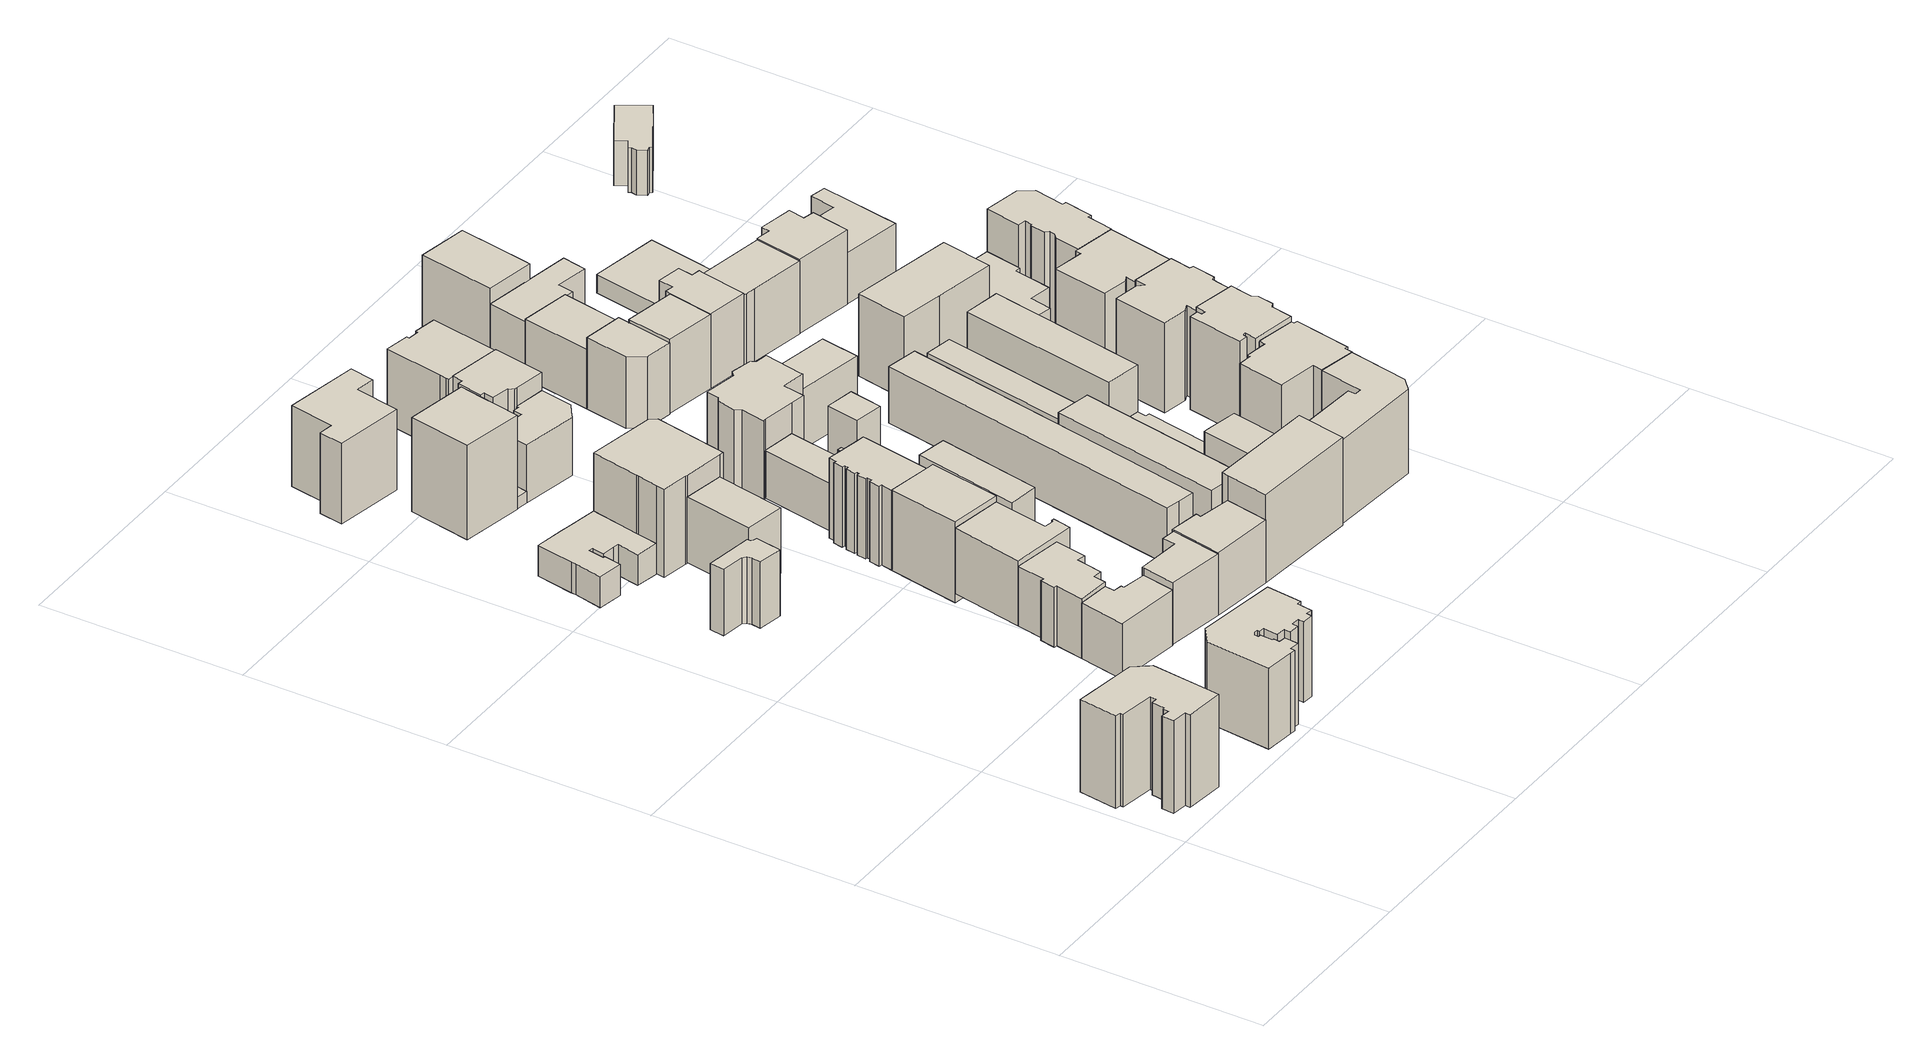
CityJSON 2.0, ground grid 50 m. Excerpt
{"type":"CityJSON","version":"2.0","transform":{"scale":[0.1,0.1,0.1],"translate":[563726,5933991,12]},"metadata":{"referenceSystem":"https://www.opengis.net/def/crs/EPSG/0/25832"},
"CityObjects":{
"building1":{"type":"Building","attributes":{"Gemeindeschluessel":"02100111","Geometrietyp2DReferenz":"3000","BezugspunktDach":"2000","function":"31001_1120","measuredHeight":24.07,"storeysAboveGround":6},"address":[{"country":"Germany","locality":"Hamburg","thoroughfareNumber":"23","thoroughfareName":"Hein-Hoyer-Straße","postcode":"20359"}],"geometry":[{"type":"Solid","lod":"1","boundaries":[[[[0,1,2,3,4,5,6,7,8,9,10,11,12,13,14,15,16]],[[17,18,19,20,21,22,23,24,25,26,27,28,29,30,31,32,33]],[[15,17,33,16]],[[14,18,17,15]],[[13,19,18,14]],[[12,20,19,13]],[[11,21,20,12]],[[10,22,21,11]],[[9,23,22,10]],[[8,24,23,9]],[[7,25,24,8]],[[6,26,25,7]],[[5,27,26,6]],[[4,28,27,5]],[[3,29,28,4]],[[2,30,29,3]],[[1,31,30,2]],[[0,32,31,1]],[[16,33,32,0]]]]}]},
"building2":{"type":"Building","attributes":{"Gemeindeschluessel":"02100111","Geometrietyp2DReferenz":"3000","BezugspunktDach":"2000","function":"31001_1120","measuredHeight":22.08,"storeysAboveGround":6},"address":[{"country":"Germany","locality":"Hamburg","thoroughfareNumber":"86","thoroughfareName":"Simon-von-Utrecht-Straße","postcode":"20359"}],"geometry":[{"type":"Solid","lod":"1","boundaries":[[[[34,35,36,37,38,39,40,41,42,43,44,45,46,47,48,49,50,51,52,53,54,55,56,57,58,59,60,61,62,63,64]],[[65,66,67,68,69,70,71,72,73,74,75,76,77,78,79,80,81,82,83,84,85,86,87,88,89,90,91,92,93,94,95]],[[63,65,95,64]],[[62,66,65,63]],[[61,67,66,62]],[[60,68,67,61]],[[59,69,68,60]],[[58,70,69,59]],[[57,71,70,58]],[[56,72,71,57]],[[55,73,72,56]],[[54,74,73,55]],[[53,75,74,54]],[[52,76,75,53]],[[51,77,76,52]],[[50,78,77,51]],[[49,79,78,50]],[[48,80,79,49]],[[47,81,80,48]],[[46,82,81,47]],[[45,83,82,46]],[[44,84,83,45]],[[43,85,84,44]],[[42,86,85,43]],[[41,87,86,42]],[[40,88,87,41]],[[39,89,88,40]],[[38,90,89,39]],[[37,91,90,38]],[[36,92,91,37]],[[35,93,92,36]],[[34,94,93,35]],[[64,95,94,34]]]]}]},
"building3":{"type":"Building","attributes":{"Gemeindeschluessel":"02100111","Geometrietyp2DReferenz":"3000","BezugspunktDach":"2000","function":"31001_3065","measuredHeight":16.61},"address":[{"country":"Germany","locality":"Hamburg","thoroughfareName":"Betty-Heine-Stieg","postcode":"20359"}],"geometry":[{"type":"Solid","lod":"1","boundaries":[[[[96,97,98,99,100,101,102,103,104,105,106]],[[107,108,109,110,111,112,113,114,115,116,117]],[[105,107,117,106]],[[104,108,107,105]],[[103,109,108,104]],[[102,110,109,103]],[[101,111,110,102]],[[100,112,111,101]],[[99,113,112,100]],[[98,114,113,99]],[[97,115,114,98]],[[96,116,115,97]],[[106,117,116,96]]]]}]},
"building4":{"type":"Building","attributes":{"Gemeindeschluessel":"02100111","Geometrietyp2DReferenz":"3000","BezugspunktDach":"2000","function":"31001_1120","measuredHeight":17.32,"storeysAboveGround":4},"address":[{"country":"Germany","locality":"Hamburg","thoroughfareNumber":"12","thoroughfareName":"Simon-von-Utrecht-Straße","postcode":"20359"}],"geometry":[{"type":"Solid","lod":"1","boundaries":[[[[118,119,120,121,122,123,124,125]],[[126,127,128,129,130,131,132,133]],[[124,126,133,125]],[[123,127,126,124]],[[122,128,127,123]],[[121,129,128,122]],[[120,130,129,121]],[[119,131,130,120]],[[118,132,131,119]],[[125,133,132,118]]]]}]},
"building5":{"type":"Building","attributes":{"Gemeindeschluessel":"02100111","Geometrietyp2DReferenz":"3000","BezugspunktDach":"2000","function":"31001_2010","measuredHeight":11.35,"storeysAboveGround":3},"address":[{"country":"Germany","locality":"Hamburg","thoroughfareNumber":"41","thoroughfareName":"Clemens-Schultz-Straße","postcode":"20359"}],"geometry":[{"type":"Solid","lod":"1","boundaries":[[[[134,135,136,137,138,139,140,141,142,143,144,145,146,147,148,149,150,151,152]],[[153,154,155,156,157,158,159,160,161,162,163,164,165,166,167,168,169,170,171]],[[151,153,171,152]],[[150,154,153,151]],[[149,155,154,150]],[[148,156,155,149]],[[147,157,156,148]],[[146,158,157,147]],[[145,159,158,146]],[[144,160,159,145]],[[143,161,160,144]],[[142,162,161,143]],[[141,163,162,142]],[[140,164,163,141]],[[139,165,164,140]],[[138,166,165,139]],[[137,167,166,138]],[[136,168,167,137]],[[135,169,168,136]],[[134,170,169,135]],[[152,171,170,134]]]]}]},
"building6":{"type":"Building","attributes":{"Gemeindeschluessel":"02100111","Geometrietyp2DReferenz":"3000","BezugspunktDach":"2000","function":"31001_1120","measuredHeight":16.57,"storeysAboveGround":4},"address":[{"country":"Germany","locality":"Hamburg","thoroughfareNumber":"32","thoroughfareName":"Hein-Hoyer-Straße","postcode":"20359"}],"geometry":[{"type":"Solid","lod":"1","boundaries":[[[[172,173,120,119,174,175,176,177,178,179,180,181]],[[182,183,184,185,186,187,188,189,190,191,192,193]],[[180,182,193,181]],[[179,183,182,180]],[[178,184,183,179]],[[177,185,184,178]],[[176,186,185,177]],[[175,187,186,176]],[[174,188,187,175]],[[119,189,188,174]],[[120,190,189,119]],[[173,191,190,120]],[[172,192,191,173]],[[181,193,192,172]]]]}]},
"building7":{"type":"Building","attributes":{"Gemeindeschluessel":"02100111","Geometrietyp2DReferenz":"3000","BezugspunktDach":"2000","function":"31001_1120","measuredHeight":16.37,"storeysAboveGround":3},"address":[{"country":"Germany","locality":"Hamburg","thoroughfareNumber":"45","thoroughfareName":"Hein-Hoyer-Straße","postcode":"20359"}],"geometry":[{"type":"Solid","lod":"1","boundaries":[[[[194,195,196,197]],[[198,199,200,201]],[[196,198,201,197]],[[195,199,198,196]],[[194,200,199,195]],[[197,201,200,194]]]]}]},
"building8":{"type":"Building","attributes":{"Gemeindeschluessel":"02100111","Geometrietyp2DReferenz":"3000","BezugspunktDach":"2000","function":"31001_1010","measuredHeight":16.36,"storeysAboveGround":4},"address":[{"country":"Germany","locality":"Hamburg","thoroughfareNumber":"34","thoroughfareName":"Hein-Hoyer-Straße","postcode":"20359"}],"geometry":[{"type":"Solid","lod":"1","boundaries":[[[[202,203,204,205,178,206,207,208]],[[209,210,211,212,213,214,215,216]],[[207,209,216,208]],[[206,210,209,207]],[[178,211,210,206]],[[205,212,211,178]],[[204,213,212,205]],[[203,214,213,204]],[[202,215,214,203]],[[208,216,215,202]]]]}]},
"building9":{"type":"Building","attributes":{"Gemeindeschluessel":"02100111","Geometrietyp2DReferenz":"3000","BezugspunktDach":"2000","function":"31001_1010","measuredHeight":17.81,"storeysAboveGround":4},"address":[{"country":"Germany","locality":"Hamburg","thoroughfareNumber":"13","thoroughfareName":"Simon-von-Utrecht-Straße","postcode":"20359"}],"geometry":[{"type":"Solid","lod":"1","boundaries":[[[[217,218,219,220,221,222,223]],[[224,225,226,227,228,229,230]],[[222,224,230,223]],[[221,225,224,222]],[[220,226,225,221]],[[219,227,226,220]],[[218,228,227,219]],[[217,229,228,218]],[[223,230,229,217]]]]}]},
"building10":{"type":"Building","attributes":{"Gemeindeschluessel":"02100111","Geometrietyp2DReferenz":"3000","BezugspunktDach":"2000","function":"31001_1120","measuredHeight":22.05,"storeysAboveGround":5},"address":[{"country":"Germany","locality":"Hamburg","thoroughfareNumber":"38","thoroughfareName":"Clemens-Schultz-Straße","postcode":"20359"}],"geometry":[{"type":"Solid","lod":"1","boundaries":[[[[231,232,233,234,235,236,237,238,239,240,241]],[[242,243,244,245,246,247,248,249,250,251,252]],[[240,242,252,241]],[[239,243,242,240]],[[238,244,243,239]],[[237,245,244,238]],[[236,246,245,237]],[[235,247,246,236]],[[234,248,247,235]],[[233,249,248,234]],[[232,250,249,233]],[[231,251,250,232]],[[241,252,251,231]]]]}]},
"building11":{"type":"Building","attributes":{"Gemeindeschluessel":"02100111","Geometrietyp2DReferenz":"3000","BezugspunktDach":"2000","function":"31001_1120","measuredHeight":23.6,"storeysAboveGround":6},"address":[{"country":"Germany","locality":"Hamburg","thoroughfareNumber":"77","thoroughfareName":"Clemens-Schultz-Straße","postcode":"20359"}],"geometry":[{"type":"Solid","lod":"1","boundaries":[[[[253,254,255,256,257]],[[258,259,260,261,262]],[[256,258,262,257]],[[255,259,258,256]],[[254,260,259,255]],[[253,261,260,254]],[[257,262,261,253]]]]}]},
"building12":{"type":"Building","attributes":{"Gemeindeschluessel":"02100111","Geometrietyp2DReferenz":"3000","BezugspunktDach":"2000","function":"31001_1010","measuredHeight":22.46,"storeysAboveGround":5},"address":[{"country":"Germany","locality":"Hamburg","thoroughfareName":"Hein-Hoyer-Straße","postcode":"20359"}],"geometry":[{"type":"Solid","lod":"1","boundaries":[[[[263,264,265,266,267,268,269,270]],[[271,272,273,274,275,276,277,278]],[[269,271,278,270]],[[268,272,271,269]],[[267,273,272,268]],[[266,274,273,267]],[[265,275,274,266]],[[264,276,275,265]],[[263,277,276,264]],[[270,278,277,263]]]]}]},
"building13":{"type":"Building","attributes":{"Gemeindeschluessel":"02100111","Geometrietyp2DReferenz":"3000","BezugspunktDach":"2000","function":"31001_1120","measuredHeight":20.26,"storeysAboveGround":4},"address":[{"country":"Germany","locality":"Hamburg","thoroughfareNumber":"40","thoroughfareName":"Hein-Hoyer-Straße","postcode":"20359"}],"geometry":[{"type":"Solid","lod":"1","boundaries":[[[[279,280,281,282,283]],[[284,285,286,287,288]],[[282,284,288,283]],[[281,285,284,282]],[[280,286,285,281]],[[279,287,286,280]],[[283,288,287,279]]]]}]},
"building14":{"type":"Building","attributes":{"Gemeindeschluessel":"02100111","Geometrietyp2DReferenz":"3000","BezugspunktDach":"2000","function":"31001_2080","measuredHeight":3.17,"storeysAboveGround":1},"address":[{"country":"Germany","locality":"Hamburg","thoroughfareName":"Clemens-Schultz-Straße","postcode":"20359"}],"geometry":[{"type":"Solid","lod":"1","boundaries":[[[[289,290,291,292,293]],[[294,295,296,297,298]],[[292,294,298,293]],[[291,295,294,292]],[[290,296,295,291]],[[289,297,296,290]],[[293,298,297,289]]]]}]},
"building15":{"type":"Building","attributes":{"Gemeindeschluessel":"02100111","Geometrietyp2DReferenz":"3000","BezugspunktDach":"2000","function":"31001_1010","measuredHeight":17.61,"storeysAboveGround":4},"address":[{"country":"Germany","locality":"Hamburg","thoroughfareNumber":"14","thoroughfareName":"Simon-von-Utrecht-Straße","postcode":"20359"}],"geometry":[{"type":"Solid","lod":"1","boundaries":[[[[223,222,299,300,301,302,303]],[[304,305,306,307,308,309,310]],[[302,304,310,303]],[[301,305,304,302]],[[300,306,305,301]],[[299,307,306,300]],[[222,308,307,299]],[[223,309,308,222]],[[303,310,309,223]]]]}]},
"building16":{"type":"Building","attributes":{"Gemeindeschluessel":"02100111","Geometrietyp2DReferenz":"3000","BezugspunktDach":"2000","function":"31001_1120","measuredHeight":20.17,"storeysAboveGround":5},"address":[{"country":"Germany","locality":"Hamburg","thoroughfareNumber":"42","thoroughfareName":"Hein-Hoyer-Straße","postcode":"20359"}],"geometry":[{"type":"Solid","lod":"1","boundaries":[[[[281,311,312,313,314,315,316,317,318,319,320,321,322,323,324,325,326,327,328,329,330,282]],[[331,332,333,334,335,336,337,338,339,340,341,342,343,344,345,346,347,348,349,350,351,352]],[[330,331,352,282]],[[329,332,331,330]],[[328,333,332,329]],[[327,334,333,328]],[[326,335,334,327]],[[325,336,335,326]],[[324,337,336,325]],[[323,338,337,324]],[[322,339,338,323]],[[321,340,339,322]],[[320,341,340,321]],[[319,342,341,320]],[[318,343,342,319]],[[317,344,343,318]],[[316,345,344,317]],[[315,346,345,316]],[[314,347,346,315]],[[313,348,347,314]],[[312,349,348,313]],[[311,350,349,312]],[[281,351,350,311]],[[282,352,351,281]]]]}]},
"building17":{"type":"Building","attributes":{"Gemeindeschluessel":"02100111","Geometrietyp2DReferenz":"3000","BezugspunktDach":"2000","function":"31001_1120","measuredHeight":14.58,"storeysAboveGround":5},"address":[{"country":"Germany","locality":"Hamburg","thoroughfareNumber":"79","thoroughfareName":"Clemens-Schultz-Straße","postcode":"20359"}],"geometry":[{"type":"Solid","lod":"1","boundaries":[[[[353,354,292,291,355,356,357,358,359,360]],[[361,362,363,364,365,366,367,368,369,370]],[[359,361,370,360]],[[358,362,361,359]],[[357,363,362,358]],[[356,364,363,357]],[[355,365,364,356]],[[291,366,365,355]],[[292,367,366,291]],[[354,368,367,292]],[[353,369,368,354]],[[360,370,369,353]]]]}]},
"building18":{"type":"Building","attributes":{"Gemeindeschluessel":"02100111","Geometrietyp2DReferenz":"3000","BezugspunktDach":"2000","function":"31001_1120","measuredHeight":13.66,"storeysAboveGround":3},"address":[{"country":"Germany","locality":"Hamburg","thoroughfareNumber":"44","thoroughfareName":"Hein-Hoyer-Straße","postcode":"20359"}],"geometry":[{"type":"Solid","lod":"1","boundaries":[[[[371,372,373,374]],[[375,376,377,378]],[[373,375,378,374]],[[372,376,375,373]],[[371,377,376,372]],[[374,378,377,371]]]]}]},
"building19":{"type":"Building","attributes":{"Gemeindeschluessel":"02100111","Geometrietyp2DReferenz":"3000","BezugspunktDach":"2000","function":"31001_1010","measuredHeight":6.98,"storeysAboveGround":2},"address":[{"country":"Germany","locality":"Hamburg","thoroughfareNumber":"14-2","thoroughfareName":"Simon-von-Utrecht-Straße","postcode":"20359"}],"geometry":[{"type":"Solid","lod":"1","boundaries":[[[[379,380,381,382,383]],[[384,385,386,387,388]],[[382,384,388,383]],[[381,385,384,382]],[[380,386,385,381]],[[379,387,386,380]],[[383,388,387,379]]]]}]},
"building20":{"type":"Building","attributes":{"Gemeindeschluessel":"02100111","Geometrietyp2DReferenz":"3000","BezugspunktDach":"2000","function":"31001_1010","measuredHeight":14.59,"storeysAboveGround":4},"address":[{"country":"Germany","locality":"Hamburg","thoroughfareNumber":"14-3","thoroughfareName":"Simon-von-Utrecht-Straße","postcode":"20359"}],"geometry":[{"type":"Solid","lod":"1","boundaries":[[[[389,390,391,392]],[[393,394,395,396]],[[391,393,396,392]],[[390,394,393,391]],[[389,395,394,390]],[[392,396,395,389]]]]}]},
"building21":{"type":"Building","attributes":{"Gemeindeschluessel":"02100111","Geometrietyp2DReferenz":"3000","BezugspunktDach":"2000","function":"31001_1010","measuredHeight":21.87,"storeysAboveGround":4},"address":[{"country":"Germany","locality":"Hamburg","thoroughfareNumber":"53","thoroughfareName":"Hein-Hoyer-Straße","postcode":"20359"}],"geometry":[{"type":"Solid","lod":"1","boundaries":[[[[397,398,399,400,401,402,403,404,405,406,407]],[[408,409,410,411,412,413,414,415,416,417,418]],[[406,408,418,407]],[[405,409,408,406]],[[404,410,409,405]],[[403,411,410,404]],[[402,412,411,403]],[[401,413,412,402]],[[400,414,413,401]],[[399,415,414,400]],[[398,416,415,399]],[[397,417,416,398]],[[407,418,417,397]]]]}]},
"building22":{"type":"Building","attributes":{"Gemeindeschluessel":"02100111","Geometrietyp2DReferenz":"3000","BezugspunktDach":"2000","function":"31001_1010","measuredHeight":6.22,"storeysAboveGround":2},"address":[{"country":"Germany","locality":"Hamburg","thoroughfareName":"Hein-Hoyer-Straße","postcode":"20359"}],"geometry":[{"type":"Solid","lod":"1","boundaries":[[[[419,420,421,422,423,424,425,426,427]],[[428,429,430,431,432,433,434,435,436]],[[426,428,436,427]],[[425,429,428,426]],[[424,430,429,425]],[[423,431,430,424]],[[422,432,431,423]],[[421,433,432,422]],[[420,434,433,421]],[[419,435,434,420]],[[427,436,435,419]]]]}]},
"building23":{"type":"Building","attributes":{"Gemeindeschluessel":"02100111","Geometrietyp2DReferenz":"3000","BezugspunktDach":"2000","function":"31001_1120","measuredHeight":21.34,"storeysAboveGround":5},"address":[{"country":"Germany","locality":"Hamburg","thoroughfareNumber":"55","thoroughfareName":"Hein-Hoyer-Straße","postcode":"20359"}],"geometry":[{"type":"Solid","lod":"1","boundaries":[[[[437,438,439,440,397,441,442,443,444,445,446]],[[447,448,449,450,451,452,453,454,455,456,457]],[[445,447,457,446]],[[444,448,447,445]],[[443,449,448,444]],[[442,450,449,443]],[[441,451,450,442]],[[397,452,451,441]],[[440,453,452,397]],[[439,454,453,440]],[[438,455,454,439]],[[437,456,455,438]],[[446,457,456,437]]]]}]},
"building24":{"type":"Building","attributes":{"Gemeindeschluessel":"02100111","Geometrietyp2DReferenz":"3000","BezugspunktDach":"2000","function":"31001_1120","measuredHeight":24.49,"storeysAboveGround":6},"address":[{"country":"Germany","locality":"Hamburg","thoroughfareNumber":"19","thoroughfareName":"Simon-von-Utrecht-Straße","postcode":"20359"}],"geometry":[{"type":"Solid","lod":"1","boundaries":[[[[302,458,459,460,303]],[[461,462,463,464,465]],[[460,461,465,303]],[[459,462,461,460]],[[458,463,462,459]],[[302,464,463,458]],[[303,465,464,302]]]]}]},
"building25":{"type":"Building","attributes":{"Gemeindeschluessel":"02100111","Geometrietyp2DReferenz":"3000","BezugspunktDach":"2000","function":"31001_1120","measuredHeight":22.36,"storeysAboveGround":6},"address":[{"country":"Germany","locality":"Hamburg","thoroughfareNumber":"50","thoroughfareName":"Hein-Hoyer-Straße","postcode":"20359"}],"geometry":[{"type":"Solid","lod":"1","boundaries":[[[[466,467,468,469,470,471,472,473,474,475,476,477,478,479,480,481,482]],[[483,484,485,486,487,488,489,490,491,492,493,494,495,496,497,498,499]],[[481,483,499,482]],[[480,484,483,481]],[[479,485,484,480]],[[478,486,485,479]],[[477,487,486,478]],[[476,488,487,477]],[[475,489,488,476]],[[474,490,489,475]],[[473,491,490,474]],[[472,492,491,473]],[[471,493,492,472]],[[470,494,493,471]],[[469,495,494,470]],[[468,496,495,469]],[[467,497,496,468]],[[466,498,497,467]],[[482,499,498,466]]]]}]},
"building26":{"type":"Building","attributes":{"Gemeindeschluessel":"02100111","Geometrietyp2DReferenz":"3000","BezugspunktDach":"2000","function":"31001_1010","measuredHeight":15.27,"storeysAboveGround":4},"address":[{"country":"Germany","locality":"Hamburg","thoroughfareNumber":"14-7","thoroughfareName":"Simon-von-Utrecht-Straße","postcode":"20359"}],"geometry":[{"type":"Solid","lod":"1","boundaries":[[[[500,501,502,503]],[[504,505,506,507]],[[502,504,507,503]],[[501,505,504,502]],[[500,506,505,501]],[[503,507,506,500]]]]}]},
"building27":{"type":"Building","attributes":{"Gemeindeschluessel":"02100111","Geometrietyp2DReferenz":"3000","BezugspunktDach":"2000","function":"31001_1010","measuredHeight":16.88,"storeysAboveGround":4},"address":[{"country":"Germany","locality":"Hamburg","thoroughfareNumber":"18","thoroughfareName":"Simon-von-Utrecht-Straße","postcode":"20359"}],"geometry":[{"type":"Solid","lod":"1","boundaries":[[[[508,509,510,511,512]],[[513,514,515,516,517]],[[511,513,517,512]],[[510,514,513,511]],[[509,515,514,510]],[[508,516,515,509]],[[512,517,516,508]]]]}]},
"building28":{"type":"Building","attributes":{"Gemeindeschluessel":"02100111","Geometrietyp2DReferenz":"3000","BezugspunktDach":"2000","function":"31001_1010","measuredHeight":16.25,"storeysAboveGround":4},"address":[{"country":"Germany","locality":"Hamburg","thoroughfareNumber":"14-14","thoroughfareName":"Simon-von-Utrecht-Straße","postcode":"20359"}],"geometry":[{"type":"Solid","lod":"1","boundaries":[[[[518,519,520,521,522]],[[523,524,525,526,527]],[[521,523,527,522]],[[520,524,523,521]],[[519,525,524,520]],[[518,526,525,519]],[[522,527,526,518]]]]}]},
"building29":{"type":"Building","attributes":{"Gemeindeschluessel":"02100111","Geometrietyp2DReferenz":"3000","BezugspunktDach":"2000","function":"31001_1120","measuredHeight":17.89,"storeysAboveGround":5},"address":[{"country":"Germany","locality":"Hamburg","thoroughfareNumber":"52","thoroughfareName":"Hein-Hoyer-Straße","postcode":"20359"}],"geometry":[{"type":"Solid","lod":"1","boundaries":[[[[528,529,530,531,532,533]],[[534,535,536,537,538,539]],[[532,534,539,533]],[[531,535,534,532]],[[530,536,535,531]],[[529,537,536,530]],[[528,538,537,529]],[[533,539,538,528]]]]}]},
"building30":{"type":"Building","attributes":{"Gemeindeschluessel":"02100111","Geometrietyp2DReferenz":"3000","BezugspunktDach":"2000","function":"31001_1010","measuredHeight":16.82,"storeysAboveGround":4},"address":[{"country":"Germany","locality":"Hamburg","thoroughfareNumber":"18d","thoroughfareName":"Simon-von-Utrecht-Straße","postcode":"20359"}],"geometry":[{"type":"Solid","lod":"1","boundaries":[[[[540,541,542,543,544]],[[545,546,547,548,549]],[[543,545,549,544]],[[542,546,545,543]],[[541,547,546,542]],[[540,548,547,541]],[[544,549,548,540]]]]}]},
"building31":{"type":"Building","attributes":{"Gemeindeschluessel":"02100111","Geometrietyp2DReferenz":"3000","BezugspunktDach":"2000","function":"31001_1130","measuredHeight":17.46,"storeysAboveGround":4},"address":[{"country":"Germany","locality":"Hamburg","thoroughfareNumber":"34","thoroughfareName":"Clemens-Schultz-Straße","postcode":"20359"}],"geometry":[{"type":"Solid","lod":"1","boundaries":[[[[550,551,552,553]],[[554,555,556,557]],[[552,554,557,553]],[[551,555,554,552]],[[550,556,555,551]],[[553,557,556,550]]]]}]},
"building32":{"type":"Building","attributes":{"Gemeindeschluessel":"02100111","Geometrietyp2DReferenz":"3000","BezugspunktDach":"2000","function":"31001_1120","measuredHeight":17.33,"storeysAboveGround":4},"address":[{"country":"Germany","locality":"Hamburg","thoroughfareNumber":"56","thoroughfareName":"Hein-Hoyer-Straße","postcode":"20359"}],"geometry":[{"type":"Solid","lod":"1","boundaries":[[[[558,559,528,560]],[[561,562,563,564]],[[528,561,564,560]],[[559,562,561,528]],[[558,563,562,559]],[[560,564,563,558]]]]}]},
"building33":{"type":"Building","attributes":{"Gemeindeschluessel":"02100111","Geometrietyp2DReferenz":"3000","BezugspunktDach":"2000","function":"31001_1120","measuredHeight":20.5,"storeysAboveGround":4},"address":[{"country":"Germany","locality":"Hamburg","thoroughfareNumber":"84","thoroughfareName":"Clemens-Schultz-Straße","postcode":"20359"}],"geometry":[{"type":"Solid","lod":"1","boundaries":[[[[565,566,567,568]],[[569,570,571,572]],[[567,569,572,568]],[[566,570,569,567]],[[565,571,570,566]],[[568,572,571,565]]]]}]},
"building34":{"type":"Building","attributes":{"Gemeindeschluessel":"02100111","Geometrietyp2DReferenz":"3000","BezugspunktDach":"2000","function":"31001_1010","measuredHeight":14.81,"storeysAboveGround":4},"address":[{"country":"Germany","locality":"Hamburg","thoroughfareNumber":"31-4","thoroughfareName":"Clemens-Schultz-Straße","postcode":"20359"}],"geometry":[{"type":"Solid","lod":"1","boundaries":[[[[573,574,575,576]],[[577,578,579,580]],[[575,577,580,576]],[[574,578,577,575]],[[573,579,578,574]],[[576,580,579,573]]]]}]},
"building35":{"type":"Building","attributes":{"Gemeindeschluessel":"02100111","Geometrietyp2DReferenz":"3000","BezugspunktDach":"2000","function":"31001_1120","measuredHeight":21.96,"storeysAboveGround":6},"address":[{"country":"Germany","locality":"Hamburg","thoroughfareNumber":"1","thoroughfareName":"Rendsburger Straße","postcode":"20359"}],"geometry":[{"type":"Solid","lod":"1","boundaries":[[[[581,582,583,584,585,586,587,588,589]],[[590,591,592,593,594,595,596,597,598]],[[588,590,598,589]],[[587,591,590,588]],[[586,592,591,587]],[[585,593,592,586]],[[584,594,593,585]],[[583,595,594,584]],[[582,596,595,583]],[[581,597,596,582]],[[589,598,597,581]]]]}]},
"building36":{"type":"Building","attributes":{"Gemeindeschluessel":"02100111","Geometrietyp2DReferenz":"3000","BezugspunktDach":"2000","function":"31001_2320","measuredHeight":4.08,"storeysAboveGround":1},"address":[{"country":"Germany","locality":"Hamburg","thoroughfareNumber":"18e","thoroughfareName":"Simon-von-Utrecht-Straße","postcode":"20359"}],"geometry":[{"type":"Solid","lod":"1","boundaries":[[[[599,600,601,602,603,604,605,606,607]],[[608,609,610,611,612,613,614,615,616]],[[606,608,616,607]],[[605,609,608,606]],[[604,610,609,605]],[[603,611,610,604]],[[602,612,611,603]],[[601,613,612,602]],[[600,614,613,601]],[[599,615,614,600]],[[607,616,615,599]]]]}]},
"building37":{"type":"Building","attributes":{"Gemeindeschluessel":"02100111","Geometrietyp2DReferenz":"3000","BezugspunktDach":"2000","function":"31001_1120","measuredHeight":19.47,"storeysAboveGround":4},"address":[{"country":"Germany","locality":"Hamburg","thoroughfareNumber":"60","thoroughfareName":"Hein-Hoyer-Straße","postcode":"20359"}],"geometry":[{"type":"Solid","lod":"1","boundaries":[[[[617,618,619,620,621,622]],[[623,624,625,626,627,628]],[[621,623,628,622]],[[620,624,623,621]],[[619,625,624,620]],[[618,626,625,619]],[[617,627,626,618]],[[622,628,627,617]]]]}]},
"building38":{"type":"Building","attributes":{"Gemeindeschluessel":"02100111","Geometrietyp2DReferenz":"3000","BezugspunktDach":"2000","function":"31001_1120","measuredHeight":20.15,"storeysAboveGround":4},"address":[{"country":"Germany","locality":"Hamburg","thoroughfareNumber":"85","thoroughfareName":"Clemens-Schultz-Straße","postcode":"20359"}],"geometry":[{"type":"Solid","lod":"1","boundaries":[[[[566,629,630,631,632,633,634,635,636,567]],[[637,638,639,640,641,642,643,644,645,646]],[[636,637,646,567]],[[635,638,637,636]],[[634,639,638,635]],[[633,640,639,634]],[[632,641,640,633]],[[631,642,641,632]],[[630,643,642,631]],[[629,644,643,630]],[[566,645,644,629]],[[567,646,645,566]]]]}]},
"building39":{"type":"Building","attributes":{"Gemeindeschluessel":"02100111","Geometrietyp2DReferenz":"3000","BezugspunktDach":"2000","function":"31001_1120","measuredHeight":18.06,"storeysAboveGround":6},"address":[{"country":"Germany","locality":"Hamburg","thoroughfareNumber":"62","thoroughfareName":"Hein-Hoyer-Straße","postcode":"20359"}],"geometry":[{"type":"Solid","lod":"1","boundaries":[[[[647,648,649,650,619]],[[651,652,653,654,655]],[[650,651,655,619]],[[649,652,651,650]],[[648,653,652,649]],[[647,654,653,648]],[[619,655,654,647]]]]}]},
"building40":{"type":"Building","attributes":{"Gemeindeschluessel":"02100111","Geometrietyp2DReferenz":"3000","BezugspunktDach":"2000","function":"31001_2100","measuredHeight":3.04,"storeysAboveGround":1},"address":[{"country":"Germany","locality":"Hamburg","thoroughfareName":"Clemens-Schultz-Straße","postcode":"20359"}],"geometry":[{"type":"Solid","lod":"1","boundaries":[[[[656,657,658,659,660,661]],[[662,663,664,665,666,667]],[[660,662,667,661]],[[659,663,662,660]],[[658,664,663,659]],[[657,665,664,658]],[[656,666,665,657]],[[661,667,666,656]]]]}]},
"building41":{"type":"Building","attributes":{"Gemeindeschluessel":"02100111","Geometrietyp2DReferenz":"3000","BezugspunktDach":"2000","function":"31001_1010","measuredHeight":22.86,"storeysAboveGround":6},"address":[{"country":"Germany","locality":"Hamburg","thoroughfareNumber":"3","thoroughfareName":"Rendsburger Straße","postcode":"20359"}],"geometry":[{"type":"Solid","lod":"1","boundaries":[[[[668,669,670,671,672,673,674,675,676,677,678,679,680,681]],[[682,683,684,685,686,687,688,689,690,691,692,693,694,695]],[[680,682,695,681]],[[679,683,682,680]],[[678,684,683,679]],[[677,685,684,678]],[[676,686,685,677]],[[675,687,686,676]],[[674,688,687,675]],[[673,689,688,674]],[[672,690,689,673]],[[671,691,690,672]],[[670,692,691,671]],[[669,693,692,670]],[[668,694,693,669]],[[681,695,694,668]]]]}]},
"building42":{"type":"Building","attributes":{"Gemeindeschluessel":"02100111","Geometrietyp2DReferenz":"3000","BezugspunktDach":"2000","function":"31001_1010","measuredHeight":17.51,"storeysAboveGround":5},"address":[{"country":"Germany","locality":"Hamburg","thoroughfareNumber":"31-9","thoroughfareName":"Clemens-Schultz-Straße","postcode":"20359"}],"geometry":[{"type":"Solid","lod":"1","boundaries":[[[[696,697,698,699]],[[700,701,702,703]],[[698,700,703,699]],[[697,701,700,698]],[[696,702,701,697]],[[699,703,702,696]]]]}]},
"building43":{"type":"Building","attributes":{"Gemeindeschluessel":"02100111","Geometrietyp2DReferenz":"3000","BezugspunktDach":"2000","function":"31001_1120","measuredHeight":20.5,"storeysAboveGround":4},"address":[{"country":"Germany","locality":"Hamburg","thoroughfareNumber":"87","thoroughfareName":"Clemens-Schultz-Straße","postcode":"20359"}],"geometry":[{"type":"Solid","lod":"1","boundaries":[[[[635,704,705,706,707,708,636]],[[709,710,711,712,713,714,715]],[[708,709,715,636]],[[707,710,709,708]],[[706,711,710,707]],[[705,712,711,706]],[[704,713,712,705]],[[635,714,713,704]],[[636,715,714,635]]]]}]},
"building44":{"type":"Building","attributes":{"Gemeindeschluessel":"02100111","Geometrietyp2DReferenz":"3000","BezugspunktDach":"2000","function":"31001_1120","measuredHeight":22.74,"storeysAboveGround":5},"address":[{"country":"Germany","locality":"Hamburg","thoroughfareNumber":"31","thoroughfareName":"Clemens-Schultz-Straße","postcode":"20359"}],"geometry":[{"type":"Solid","lod":"1","boundaries":[[[[716,717,718,656,661]],[[719,720,721,722,723]],[[656,719,723,661]],[[718,720,719,656]],[[717,721,720,718]],[[716,722,721,717]],[[661,723,722,716]]]]}]},
"building45":{"type":"Building","attributes":{"Gemeindeschluessel":"02100111","Geometrietyp2DReferenz":"3000","BezugspunktDach":"2000","function":"31001_1010","measuredHeight":23.64,"storeysAboveGround":6},"address":[{"country":"Germany","locality":"Hamburg","thoroughfareNumber":"5","thoroughfareName":"Rendsburger Straße","postcode":"20359"}],"geometry":[{"type":"Solid","lod":"1","boundaries":[[[[724,725,726,727,728,729,730,731,732,733,734,735,736,737,738,739]],[[740,741,742,743,744,745,746,747,748,749,750,751,752,753,754,755]],[[738,740,755,739]],[[737,741,740,738]],[[736,742,741,737]],[[735,743,742,736]],[[734,744,743,735]],[[733,745,744,734]],[[732,746,745,733]],[[731,747,746,732]],[[730,748,747,731]],[[729,749,748,730]],[[728,750,749,729]],[[727,751,750,728]],[[726,752,751,727]],[[725,753,752,726]],[[724,754,753,725]],[[739,755,754,724]]]]}]},
"building46":{"type":"Building","attributes":{"Gemeindeschluessel":"02100111","Geometrietyp2DReferenz":"3000","BezugspunktDach":"2000","function":"31001_1010","measuredHeight":23.79,"storeysAboveGround":6},"address":[{"country":"Germany","locality":"Hamburg","thoroughfareNumber":"7","thoroughfareName":"Rendsburger Straße","postcode":"20359"}],"geometry":[{"type":"Solid","lod":"1","boundaries":[[[[756,757,758,759,760,761,762,763,764,765,766,767,768,769]],[[770,771,772,773,774,775,776,777,778,779,780,781,782,783]],[[768,770,783,769]],[[767,771,770,768]],[[766,772,771,767]],[[765,773,772,766]],[[764,774,773,765]],[[763,775,774,764]],[[762,776,775,763]],[[761,777,776,762]],[[760,778,777,761]],[[759,779,778,760]],[[758,780,779,759]],[[757,781,780,758]],[[756,782,781,757]],[[769,783,782,756]]]]}]},
"building47":{"type":"Building","attributes":{"Gemeindeschluessel":"02100111","Geometrietyp2DReferenz":"3000","BezugspunktDach":"2000","function":"31001_2140","measuredHeight":4.75,"storeysAboveGround":1},"address":[{"country":"Germany","locality":"Hamburg","thoroughfareName":"Clemens-Schultz-Straße","postcode":"20359"}],"geometry":[{"type":"Solid","lod":"1","boundaries":[[[[784,785,786,787,788]],[[789,790,791,792,793]],[[787,789,793,788]],[[786,790,789,787]],[[785,791,790,786]],[[784,792,791,785]],[[788,793,792,784]]]]}]},
"building48":{"type":"Building","attributes":{"Gemeindeschluessel":"02100111","Geometrietyp2DReferenz":"3000","BezugspunktDach":"2000","function":"31001_1120","measuredHeight":20.14,"storeysAboveGround":5},"address":[{"country":"Germany","locality":"Hamburg","thoroughfareNumber":"88","thoroughfareName":"Clemens-Schultz-Straße","postcode":"20359"}],"geometry":[{"type":"Solid","lod":"1","boundaries":[[[[794,795,796,797,798,799,800,801]],[[802,803,804,805,806,807,808,809]],[[800,802,809,801]],[[799,803,802,800]],[[798,804,803,799]],[[797,805,804,798]],[[796,806,805,797]],[[795,807,806,796]],[[794,808,807,795]],[[801,809,808,794]]]]}]},
"building49":{"type":"Building","attributes":{"Gemeindeschluessel":"02100111","Geometrietyp2DReferenz":"3000","BezugspunktDach":"2000","function":"31001_1010","measuredHeight":23.38,"storeysAboveGround":6},"address":[{"country":"Germany","locality":"Hamburg","thoroughfareNumber":"9","thoroughfareName":"Rendsburger Straße","postcode":"20359"}],"geometry":[{"type":"Solid","lod":"1","boundaries":[[[[810,811,812,813,814,815,816,817,818,819]],[[820,821,822,823,824,825,826,827,828,829]],[[818,820,829,819]],[[817,821,820,818]],[[816,822,821,817]],[[815,823,822,816]],[[814,824,823,815]],[[813,825,824,814]],[[812,826,825,813]],[[811,827,826,812]],[[810,828,827,811]],[[819,829,828,810]]]]}]},
"building50":{"type":"Building","attributes":{"Gemeindeschluessel":"02100111","Geometrietyp2DReferenz":"3000","BezugspunktDach":"2000","function":"31001_1120","measuredHeight":22.25,"storeysAboveGround":5},"address":[{"country":"Germany","locality":"Hamburg","thoroughfareNumber":"26","thoroughfareName":"Clemens-Schultz-Straße","postcode":"20359"}],"geometry":[{"type":"Solid","lod":"1","boundaries":[[[[830,831,832,833,834,835,836,837,838,839]],[[840,841,842,843,844,845,846,847,848,849]],[[838,840,849,839]],[[837,841,840,838]],[[836,842,841,837]],[[835,843,842,836]],[[834,844,843,835]],[[833,845,844,834]],[[832,846,845,833]],[[831,847,846,832]],[[830,848,847,831]],[[839,849,848,830]]]]}]},
"building51":{"type":"Building","attributes":{"Gemeindeschluessel":"02100111","Geometrietyp2DReferenz":"3000","BezugspunktDach":"2000","function":"31001_1120","measuredHeight":22.99,"storeysAboveGround":6},"address":[{"country":"Germany","locality":"Hamburg","thoroughfareNumber":"25","thoroughfareName":"Clemens-Schultz-Straße","postcode":"20359"}],"geometry":[{"type":"Solid","lod":"1","boundaries":[[[[850,851,852,853,854,855,856,857,858,859,860,861,862,863,864,865,866]],[[867,868,869,870,871,872,873,874,875,876,877,878,879,880,881,882,883]],[[865,867,883,866]],[[864,868,867,865]],[[863,869,868,864]],[[862,870,869,863]],[[861,871,870,862]],[[860,872,871,861]],[[859,873,872,860]],[[858,874,873,859]],[[857,875,874,858]],[[856,876,875,857]],[[855,877,876,856]],[[854,878,877,855]],[[853,879,878,854]],[[852,880,879,853]],[[851,881,880,852]],[[850,882,881,851]],[[866,883,882,850]]]]}]},
"building52":{"type":"Building","attributes":{"Gemeindeschluessel":"02100111","Geometrietyp2DReferenz":"3000","BezugspunktDach":"2000","function":"31001_1120","measuredHeight":20.34,"storeysAboveGround":4},"address":[{"country":"Germany","locality":"Hamburg","thoroughfareNumber":"90","thoroughfareName":"Clemens-Schultz-Straße","postcode":"20359"}],"geometry":[{"type":"Solid","lod":"1","boundaries":[[[[884,885,886,887,888,889,890,891]],[[892,893,894,895,896,897,898,899]],[[890,892,899,891]],[[889,893,892,890]],[[888,894,893,889]],[[887,895,894,888]],[[886,896,895,887]],[[885,897,896,886]],[[884,898,897,885]],[[891,899,898,884]]]]}]},
"building53":{"type":"Building","attributes":{"Gemeindeschluessel":"02100111","Geometrietyp2DReferenz":"3000","BezugspunktDach":"2000","function":"31001_1010","measuredHeight":14.39,"storeysAboveGround":3},"address":[{"country":"Germany","locality":"Hamburg","thoroughfareNumber":"22","thoroughfareName":"Annenstraße","postcode":"20359"}],"geometry":[{"type":"Solid","lod":"1","boundaries":[[[[900,901,902,903,904,905,906,907,908,909]],[[910,911,912,913,914,915,916,917,918,919]],[[908,910,919,909]],[[907,911,910,908]],[[906,912,911,907]],[[905,913,912,906]],[[904,914,913,905]],[[903,915,914,904]],[[902,916,915,903]],[[901,917,916,902]],[[900,918,917,901]],[[909,919,918,900]]]]}]}
},
"vertices":[
[94,46,26],[95,58,26],[56,63,26],[60,94,26],[82,91,26],[84,106,26],[88,106,26],[93,138,26],[106,136,26],[108,152,26],[22,165,26],[23,173,26],[9,175,26],[23,271,26],[181,248,26],[211,208,26],[191,35,26],[211,208,258],[181,248,258],[23,271,258],[9,175,258],[23,173,258],[22,165,258],[108,152,258],[106,136,258],[93,138,258],[88,106,258],[84,106,258],[82,91,258],[60,94,258],[56,63,258],[95,58,258],[94,46,258],[191,35,258],
[578,59,30],[576,45,30],[548,48,30],[550,63,30],[530,65,30],[528,50,30],[502,53,30],[504,68,30],[480,71,30],[484,106,30],[470,107,30],[471,114,30],[461,115,30],[453,110,30],[452,99,30],[459,99,30],[457,68,30],[461,68,30],[459,52,30],[477,50,30],[473,15,30],[449,18,30],[448,8,30],[433,10,30],[361,18,30],[379,180,30],[419,210,30],[620,181,30],[610,93,30],[599,94,30],[594,57,30],[599,94,232],[610,93,232],[620,181,232],[419,210,232],[379,180,232],[361,18,232],[433,10,232],[448,8,232],[449,18,232],[473,15,232],[477,50,232],[459,52,232],[461,68,232],[457,68,232],[459,99,232],[452,99,232],[453,110,232],[461,115,232],[471,114,232],[470,107,232],[484,106,232],[480,71,232],[504,68,232],[502,53,232],[528,50,232],[530,65,232],[550,63,232],[548,48,232],[576,45,232],[578,59,232],[594,57,232],
[191,1159,29],[195,1182,29],[192,1193,29],[184,1200,29],[127,1209,29],[132,1245,29],[249,1227,29],[249,1219,29],[255,1214,29],[263,1212,29],[252,1148,29],[263,1212,195],[255,1214,195],[249,1219,195],[249,1227,195],[132,1245,195],[127,1209,195],[184,1200,195],[192,1193,195],[195,1182,195],[191,1159,195],[252,1148,195],
[422,415,31],[444,528,31],[523,519,31],[520,495,31],[542,491,31],[541,484,31],[601,473,31],[585,392,31],[601,473,170],[541,484,170],[542,491,170],[520,495,170],[523,519,170],[444,528,170],[422,415,170],[585,392,170],
[200,1465,24],[211,1519,24],[196,1522,24],[166,1527,24],[171,1557,24],[160,1559,24],[153,1520,24],[158,1519,24],[150,1476,24],[88,1487,24],[103,1557,24],[104,1568,24],[121,1660,24],[194,1647,24],[219,1642,24],[291,1629,24],[267,1509,24],[266,1504,24],[256,1454,24],[266,1504,101],[267,1509,101],[291,1629,101],[219,1642,101],[194,1647,101],[121,1660,101],[104,1568,101],[103,1557,101],[88,1487,101],[150,1476,101],[158,1519,101],[153,1520,101],[160,1559,101],[171,1557,101],[166,1527,101],[196,1522,101],[211,1519,101],[200,1465,101],[256,1454,101],
[551,547,31],[529,551,31],[458,597,31],[450,598,31],[458,636,31],[465,634,31],[478,704,31],[599,684,31],[584,607,31],[563,611,31],[584,607,181],[599,684,181],[478,704,181],[465,634,181],[458,636,181],[450,598,181],[458,597,181],[444,528,181],[523,519,181],[529,551,181],[551,547,181],[563,611,181],
[423,1401,28],[390,1231,28],[291,1249,28],[322,1419,28],[291,1249,192],[390,1231,192],[423,1401,192],[322,1419,192],
[642,720,31],[644,724,31],[650,723,31],[641,678,31],[513,880,31],[642,859,31],[618,724,31],[642,859,195],[513,880,195],[478,704,195],[641,678,195],[650,723,195],[644,724,195],[642,720,195],[618,724,195],
[585,392,34],[601,473,34],[602,477,34],[711,465,34],[716,497,34],[751,492,34],[727,368,34],[751,492,188],[716,497,188],[711,465,188],[602,477,188],[601,473,188],[585,392,188],[727,368,188],
[256,1454,26],[266,1504,26],[267,1509,26],[291,1629,26],[458,1598,26],[470,1581,26],[434,1399,26],[423,1401,26],[322,1419,26],[316,1420,26],[252,1432,26],[316,1420,247],[322,1419,247],[423,1401,247],[434,1399,247],[470,1581,247],[458,1598,247],[291,1629,247],[267,1509,247],[266,1504,247],[256,1454,247],[252,1432,247],
[188,2011,24],[340,1983,24],[331,1939,24],[311,1828,24],[159,1857,24],[311,1828,260],[331,1939,260],[340,1983,260],[188,2011,260],[159,1857,260],
[268,2194,19],[248,2084,19],[78,2114,19],[89,2174,19],[124,2168,19],[144,2278,19],[327,2245,19],[315,2185,19],[327,2245,221],[144,2278,221],[124,2168,221],[89,2174,221],[78,2114,221],[248,2084,221],[268,2194,221],[315,2185,221],
[642,859,8],[513,880,8],[547,1056,8],[654,1037,8],[673,1034,8],[654,1037,210],[547,1056,210],[513,880,210],[642,859,210],[673,1034,210],
[331,1939,25],[362,1933,25],[356,1905,25],[340,1823,25],[311,1828,25],[340,1823,54],[356,1905,54],[362,1933,54],[331,1939,54],[311,1828,54],
[752,496,34],[827,483,34],[824,471,34],[905,455,34],[884,348,34],[905,455,191],[824,471,191],[827,483,191],[752,496,191],[751,492,191],[727,368,191],[884,348,191],
[553,1085,8],[546,1086,8],[551,1113,8],[558,1112,8],[560,1124,8],[554,1125,8],[558,1148,8],[565,1147,8],[566,1153,8],[560,1155,8],[564,1179,8],[571,1178,8],[573,1188,8],[566,1190,8],[571,1214,8],[578,1212,8],[581,1231,8],[665,1215,8],[686,1212,8],[685,1206,8],[685,1206,209],[686,1212,209],[665,1215,209],[581,1231,209],[578,1212,209],[571,1214,209],[566,1190,209],[573,1188,209],[571,1178,209],[564,1179,209],[560,1155,209],[566,1153,209],[565,1147,209],[558,1148,209],[554,1125,209],[560,1124,209],[558,1112,209],[551,1113,209],[546,1086,209],[553,1085,209],[547,1056,209],[654,1037,209],
[496,1810,25],[478,1797,25],[432,1892,25],[436,1914,25],[451,1911,25],[452,1917,25],[530,1903,25],[516,1824,25],[530,1903,171],[452,1917,171],[451,1911,171],[436,1914,171],[432,1892,171],[356,1905,171],[340,1823,171],[478,1797,171],[496,1810,171],[516,1824,171],
[581,1231,27],[615,1408,27],[697,1394,27],[665,1215,27],[697,1394,147],[615,1408,147],[581,1231,147],[665,1215,147],
[869,552,34],[912,544,34],[917,543,34],[906,484,34],[858,493,34],[906,484,101],[917,543,101],[912,544,101],[869,552,101],[858,493,101],
[742,1110,36],[815,1096,36],[766,842,36],[692,851,36],[766,842,167],[815,1096,167],[742,1110,167],[692,851,167],
[552,2030,26],[530,1903,26],[452,1917,26],[447,1918,26],[440,1931,26],[396,1939,26],[401,1965,26],[391,1967,26],[402,2029,26],[415,2027,26],[420,2054,26],[415,2027,217],[402,2029,217],[391,1967,217],[401,1965,217],[396,1939,217],[440,1931,217],[447,1918,217],[452,1917,217],[530,1903,217],[552,2030,217],[420,2054,217],
[749,1292,29],[761,1289,29],[768,1325,29],[779,1323,29],[755,1199,29],[744,1201,29],[693,1210,29],[707,1283,29],[746,1277,29],[707,1283,91],[693,1210,91],[744,1201,91],[755,1199,91],[779,1323,91],[768,1325,91],[761,1289,91],[749,1292,91],[746,1277,91],
[525,2204,26],[527,2210,26],[582,2200,26],[554,2037,26],[408,2056,26],[410,2064,26],[413,2081,26],[439,2226,26],[499,2215,26],[498,2208,26],[499,2215,214],[439,2226,214],[413,2081,214],[410,2064,214],[408,2056,214],[552,2030,214],[554,2037,214],[582,2200,214],[527,2210,214],[525,2204,214],[498,2208,214],
[908,470,34],[1175,446,34],[1152,325,34],[1152,325,254],[1175,446,254],[908,470,254],[905,455,254],[884,348,254],
[801,1432,26],[743,1442,26],[733,1387,26],[697,1394,26],[615,1408,26],[609,1409,26],[622,1470,26],[612,1482,26],[622,1528,26],[634,1535,26],[640,1566,26],[721,1551,26],[732,1561,26],[784,1550,26],[790,1538,26],[821,1533,26],[802,1439,26],[821,1533,224],[790,1538,224],[784,1550,224],[732,1561,224],[721,1551,224],[640,1566,224],[634,1535,224],[622,1528,224],[612,1482,224],[622,1470,224],[609,1409,224],[615,1408,224],[697,1394,224],[733,1387,224],[743,1442,224],[801,1432,224],[802,1439,224],
[869,1355,31],[854,1274,31],[784,1287,31],[799,1368,31],[784,1287,168],[854,1274,168],[869,1355,168],[799,1368,168],
[927,507,33],[1008,933,33],[1081,919,33],[1095,916,33],[1014,490,33],[1095,916,185],[1081,919,185],[1008,933,185],[927,507,185],[1014,490,185],
[1059,1317,33],[912,544,33],[869,552,33],[835,559,33],[982,1332,33],[835,559,175],[869,552,175],[912,544,175],[1059,1317,175],[982,1332,175],
[705,1901,26],[804,1884,26],[799,1856,26],[779,1744,26],[712,1756,26],[686,1793,26],[712,1756,205],[779,1744,205],[799,1856,205],[804,1884,205],[705,1901,205],[686,1793,205],
[1198,620,34],[1172,480,34],[1082,497,34],[1108,637,34],[1125,634,34],[1108,637,185],[1082,497,185],[1172,480,185],[1198,620,185],[1125,634,185],
[821,1533,28],[992,1501,28],[975,1406,28],[802,1439,28],[975,1406,179],[992,1501,179],[821,1533,179],[802,1439,179],
[857,2048,26],[826,1880,26],[735,2070,26],[705,1901,175],[826,1880,175],[857,2048,175],[735,2070,175],
[799,1856,28],[925,1833,28],[904,1720,28],[779,1744,28],[904,1720,213],[925,1833,213],[799,1856,213],[779,1744,213],
[1150,1288,30],[1081,919,30],[1014,932,30],[1083,1300,30],[1014,932,163],[1081,919,163],[1150,1288,163],[1083,1300,163],
[1384,308,38],[1152,325,38],[1170,423,38],[1314,412,38],[1313,393,38],[1330,392,38],[1350,499,38],[1441,481,38],[1413,334,38],[1441,481,248],[1350,499,248],[1330,392,248],[1313,393,248],[1314,412,248],[1170,423,248],[1152,325,248],[1384,308,248],[1413,334,248],
[1198,620,31],[1125,634,31],[1165,850,31],[1150,852,31],[1160,904,31],[1248,887,31],[1244,865,31],[1255,863,31],[1208,619,31],[1255,863,66],[1244,865,66],[1248,887,66],[1160,904,66],[1150,852,66],[1165,850,66],[1125,634,66],[1198,620,66],[1208,619,66],
[881,2044,27],[735,2070,27],[752,2167,27],[979,2127,27],[968,2069,27],[888,2083,27],[968,2069,169],[979,2127,169],[752,2167,169],[735,2070,169],[881,2044,169],[888,2083,169],
[927,1845,28],[948,1841,28],[954,1878,28],[1014,1867,28],[1007,1830,28],[1029,1826,28],[1027,1817,28],[1006,1702,28],[1006,1702,215],[1027,1817,215],[1029,1826,215],[1007,1830,215],[1014,1867,215],[954,1878,215],[948,1841,215],[927,1845,215],[925,1833,215],[904,1720,215],
[784,2353,27],[907,2331,27],[876,2155,27],[874,2145,27],[874,2145,208],[876,2155,208],[907,2331,208],[784,2353,208],[752,2167,208],
[1186,1335,29],[1168,1286,29],[1150,1288,29],[1083,1300,29],[1070,1303,29],[1080,1355,29],[1070,1303,60],[1083,1300,60],[1150,1288,60],[1168,1286,60],[1186,1335,60],[1080,1355,60],
[1445,501,34],[1441,481,34],[1350,499,34],[1355,523,34],[1259,541,34],[1281,657,34],[1316,653,34],[1316,660,34],[1371,651,34],[1374,667,34],[1471,648,34],[1470,641,34],[1479,639,34],[1452,498,34],[1479,639,249],[1470,641,249],[1471,648,249],[1374,667,249],[1371,651,249],[1316,660,249],[1316,653,249],[1281,657,249],[1259,541,249],[1355,523,249],[1350,499,249],[1441,481,249],[1445,501,249],[1452,498,249],
[1321,1278,28],[1248,887,28],[1160,904,28],[1231,1294,28],[1160,904,184],[1248,887,184],[1321,1278,184],[1231,1294,184],
[1033,1816,28],[1196,1787,28],[1175,1670,28],[1036,1696,28],[1012,1700,28],[1012,1700,211],[1036,1696,211],[1175,1670,211],[1196,1787,211],[1033,1816,211],[1027,1817,211],[1006,1702,211],
[1104,1482,29],[1362,1432,29],[1338,1306,29],[1186,1335,235],[1338,1306,235],[1362,1432,235],[1104,1482,235],[1080,1355,235],
[1368,697,29],[1360,698,29],[1357,687,29],[1335,691,29],[1361,828,29],[1383,824,29],[1381,812,29],[1392,810,29],[1397,836,29],[1503,815,29],[1493,761,29],[1500,747,29],[1492,707,29],[1481,701,29],[1471,648,29],[1363,669,29],[1471,648,262],[1481,701,262],[1492,707,262],[1500,747,262],[1493,761,262],[1503,815,262],[1397,836,262],[1392,810,262],[1381,812,262],[1383,824,262],[1361,828,262],[1335,691,262],[1357,687,262],[1360,698,262],[1368,697,262],[1363,669,262],
[1402,862,28],[1385,855,28],[1323,867,28],[1348,1001,28],[1410,990,28],[1422,976,28],[1427,1003,28],[1535,982,28],[1525,931,28],[1534,927,28],[1523,869,28],[1513,867,28],[1503,815,28],[1397,836,28],[1503,815,254],[1513,867,254],[1523,869,254],[1534,927,254],[1525,931,254],[1535,982,254],[1427,1003,254],[1422,976,254],[1410,990,254],[1348,1001,254],[1323,867,254],[1385,855,254],[1402,862,254],[1397,836,254],
[1029,1826,31],[1080,2108,31],[1249,2078,31],[1196,1787,31],[1027,1817,31],[1196,1787,78],[1249,2078,78],[1080,2108,78],[1029,1826,78],[1027,1817,78],
[1175,1670,29],[1196,1787,29],[1232,1780,29],[1236,1801,29],[1320,1785,29],[1312,1744,29],[1339,1738,29],[1321,1643,29],[1339,1738,215],[1312,1744,215],[1320,1785,215],[1236,1801,215],[1232,1780,215],[1196,1787,215],[1175,1670,215],[1321,1643,215],
[1432,1028,26],[1419,1022,26],[1355,1034,26],[1381,1170,26],[1457,1155,26],[1460,1170,26],[1467,1168,26],[1567,1149,26],[1535,982,26],[1427,1003,26],[1535,982,250],[1567,1149,250],[1467,1168,250],[1460,1170,250],[1457,1155,250],[1381,1170,250],[1355,1034,250],[1419,1022,250],[1432,1028,250],[1427,1003,250],
[1477,1317,20],[1464,1319,20],[1447,1227,20],[1393,1237,20],[1383,1184,20],[1318,1197,20],[1338,1306,20],[1362,1432,20],[1494,1408,20],[1478,1320,20],[1494,1408,145],[1362,1432,145],[1338,1306,145],[1318,1197,145],[1383,1184,145],[1393,1237,145],[1447,1227,145],[1464,1319,145],[1477,1317,145],[1478,1320,145],
[1478,1320,22],[1494,1408,22],[1585,1391,22],[1607,1359,22],[1592,1283,22],[1601,1281,22],[1588,1211,22],[1579,1212,22],[1567,1149,22],[1467,1168,22],[1478,1228,22],[1489,1239,22],[1491,1253,22],[1484,1262,22],[1490,1298,22],[1494,1298,22],[1497,1316,22],[1494,1298,252],[1490,1298,252],[1484,1262,252],[1491,1253,252],[1489,1239,252],[1478,1228,252],[1467,1168,252],[1567,1149,252],[1579,1212,252],[1588,1211,252],[1601,1281,252],[1592,1283,252],[1607,1359,252],[1585,1391,252],[1494,1408,252],[1478,1320,252],[1497,1316,252],
[1339,1738,30],[1350,1736,30],[1358,1776,30],[1452,1758,30],[1464,1820,30],[1503,1812,30],[1468,1616,30],[1321,1643,30],[1468,1616,157],[1503,1812,157],[1464,1820,157],[1452,1758,157],[1358,1776,157],[1350,1736,157],[1339,1738,157],[1321,1643,157],
[1452,2210,35],[1442,2207,35],[1430,2228,35],[1434,2242,35],[1430,2248,35],[1451,2261,35],[1436,2287,35],[1549,2355,35],[1591,2286,35],[1456,2204,35],[1591,2286,148],[1549,2355,148],[1436,2287,148],[1451,2261,148],[1430,2248,148],[1434,2242,148],[1430,2228,148],[1442,2207,148],[1452,2210,148],[1456,2204,148]
]}
